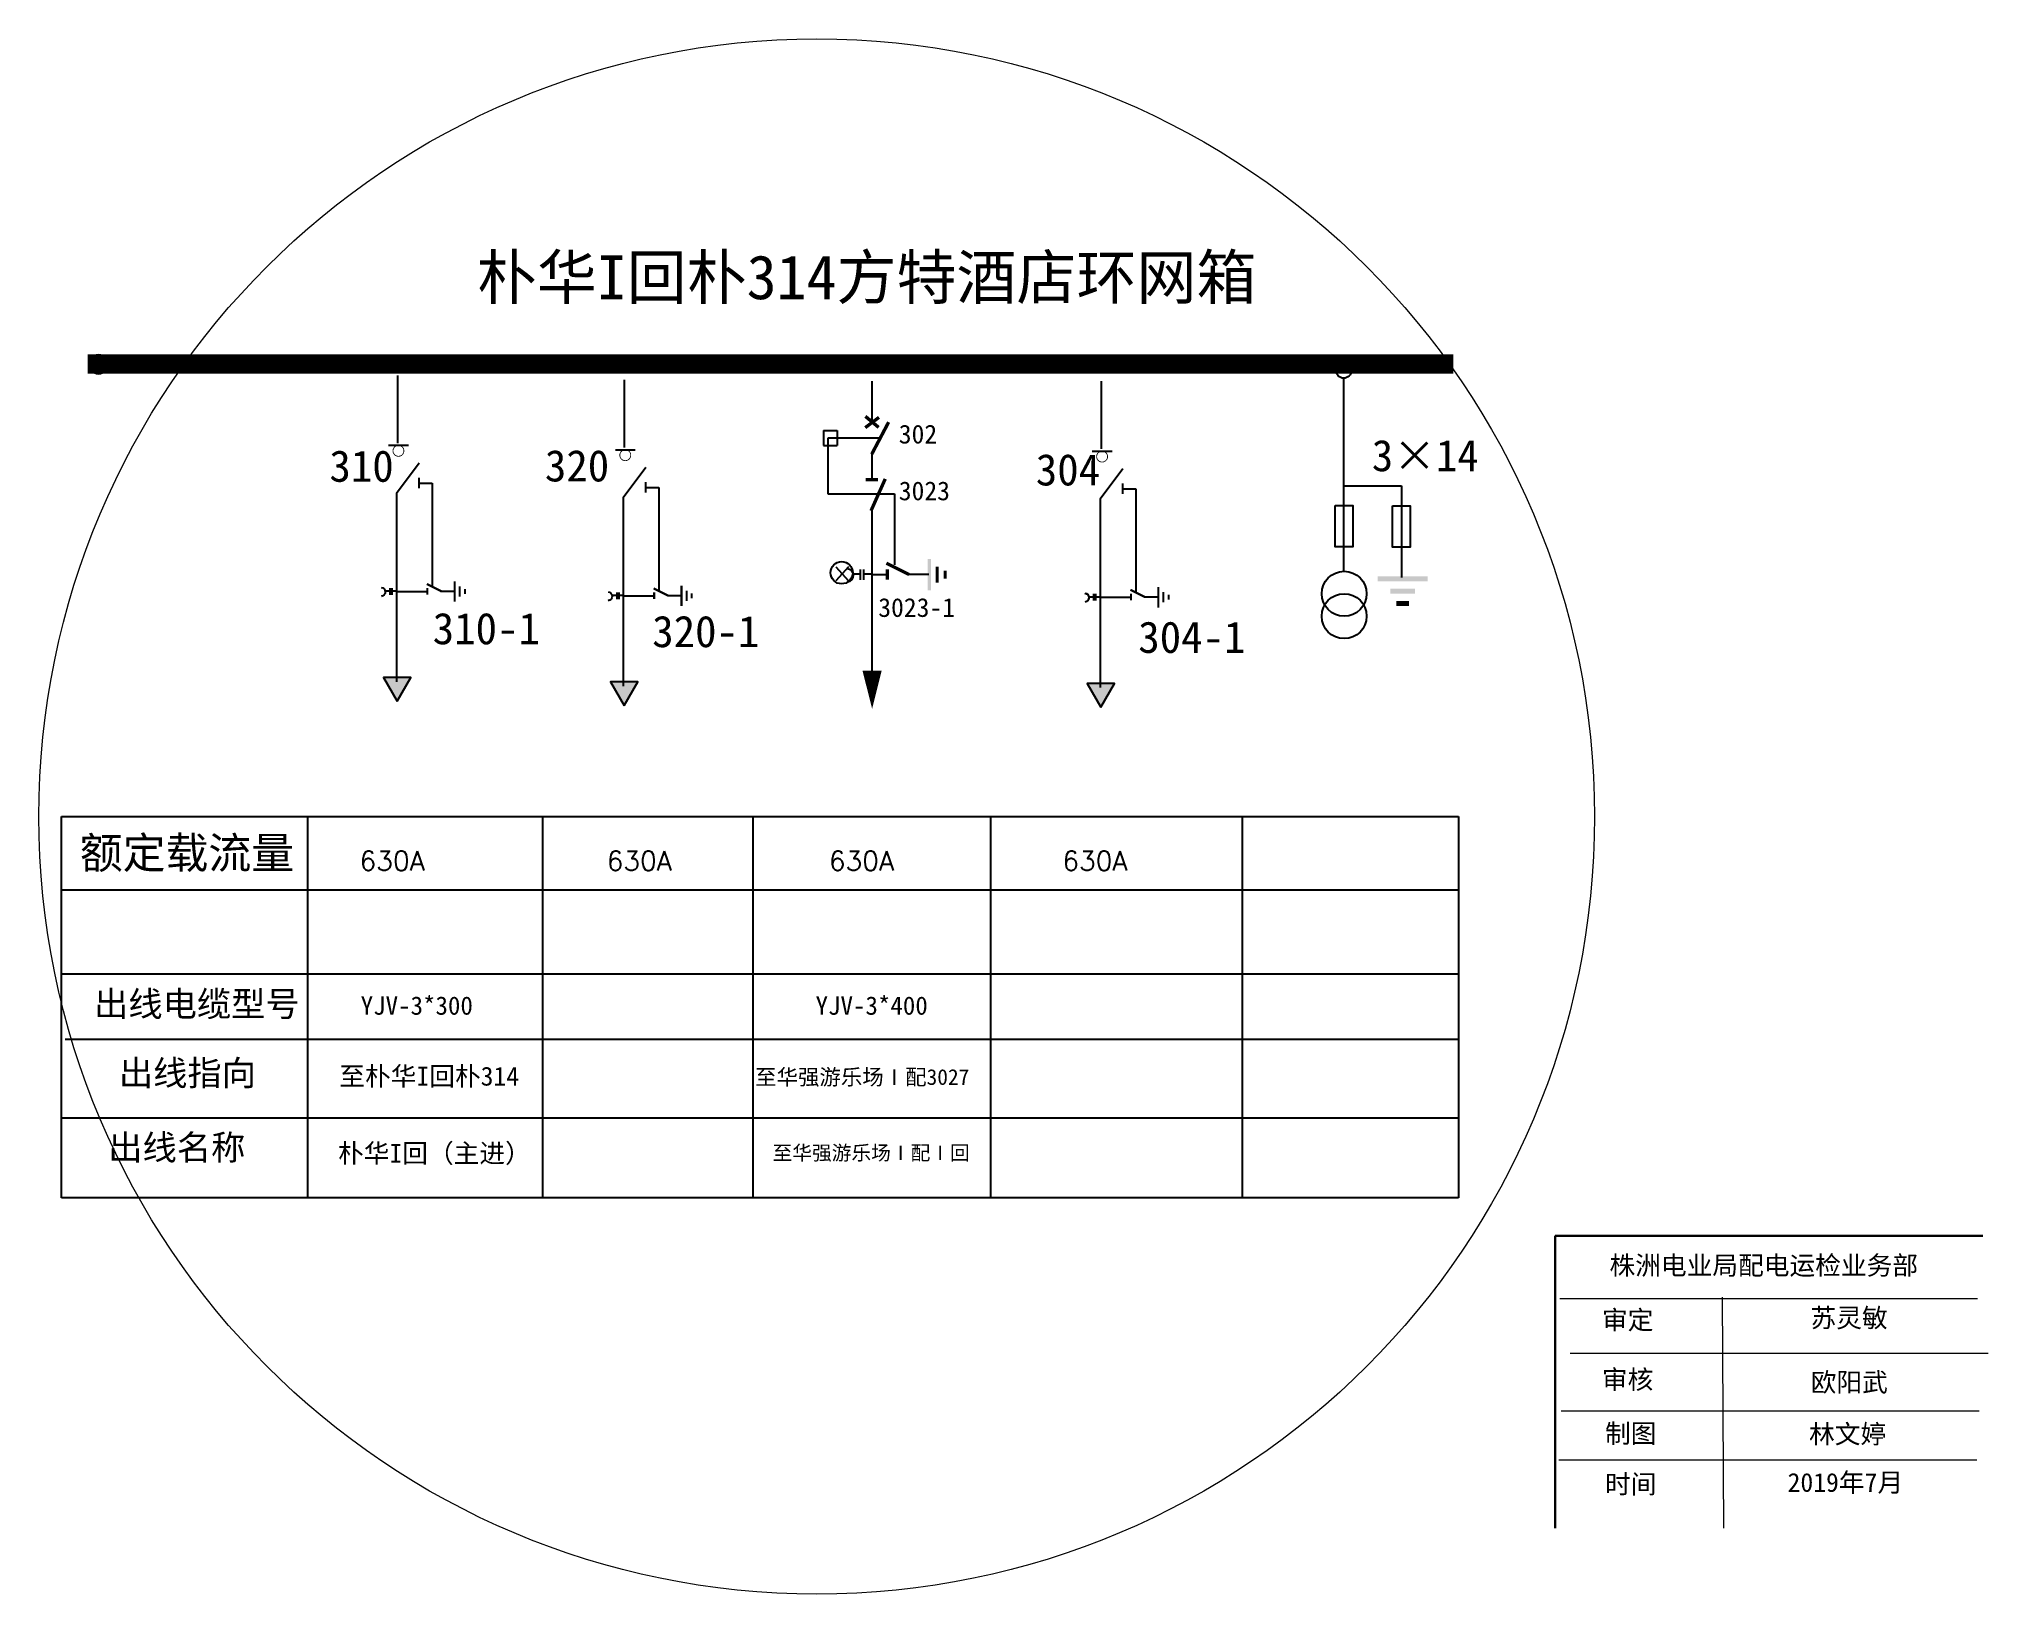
# Model space of a CAD drawing. Extents: x 5982618 to 11968126, y 2918473 to 5833517.
# Drawn here: x 5982617.8 to 5982927.9, y 2918473 to 2918720.5 of the extents above; entities outside this region: 1.
import ezdxf

# ---------------------------------------------------------------- set-up
doc = ezdxf.new("R2010")
doc.units = 0
doc.header["$LTSCALE"] = 4
doc.header["$MEASUREMENT"] = 0
doc.layers.get('0').update_dxf_attribs({"linetype": 'CONTINUOUS'})
doc.layers.add('1', color=252, linetype='CONTINUOUS')
doc.layers.add('2', color=7, linetype='CONTINUOUS')
doc.styles.add('DXFS', font='', dxfattribs={"width": 0.7})
doc.styles.add('HZ', font='', dxfattribs={"width": 0.75})
doc.styles.add('KaiTi_txtstyle_3.00_1_0', font='', dxfattribs={"height": 3})
doc.styles.get("Standard").update_dxf_attribs({"font": 'SIMPLEX'})
doc.styles.add('宋体', font='simsun.ttc')
doc.styles.get('DXFS').set_extended_font_data('仿宋_GB2312')
doc.styles.get('HZ').set_extended_font_data('仿宋_GB2312')
doc.styles.get('KaiTi_txtstyle_3.00_1_0').set_extended_font_data('KaiTi', bold=True)

# ---------------------------------------------------------------- blocks, each defined once
blk = doc.blocks.new('JD')
for points in [[(-2, 0.2000000000000028), (-2, -0.2000000000000028), (2, 0.2000000000000028), (2, -0.2000000000000028)], [(1, -1.200000000000003), (1, -0.7999999999999972), (-1, -1.200000000000003), (-1, -0.7999999999999972)], [(-0.5, -1.799999999999997), (-0.5, -2.200000000000003), (0.5, -1.799999999999997), (0.5, -2.200000000000003)]]:
    blk.add_trace(points)

msp = doc.modelspace()

# ---------------------------------------------------------------- hatches: boundary and pattern name
for points in [[(5982674.791299402, 2918615.068419361), (5982676.966535623, 2918618.836039016), (5982672.616063179, 2918618.836039016)], [(5982710.882883262, 2918614.375221545), (5982713.058119484, 2918618.142841201), (5982708.70764704, 2918618.142841201)], [(5982786.758340556, 2918614.151888995), (5982788.933576778, 2918617.91950865), (5982784.583104334, 2918617.91950865)]]:
    msp.add_hatch(color=7).paths.add_polyline_path(points)

# ---------------------------------------------------------------- linework, layer by layer
at = {"color": 7}
for p, q in [((5982674.857809933, 2918656.170378055, -0.13365203657619), (5982674.857809933, 2918666.92018813, -0.13365203657619)), ((5982710.949393794, 2918655.477180239, -0.13365203657619), (5982710.949393794, 2918666.226990314, -0.13365203657619)), ((5982786.824851087, 2918655.253847688, -0.13365203657619), (5982786.824851087, 2918666.003657763, -0.13365203657619))]:
    msp.add_line(p, q, dxfattribs=at)
for p, q in [((5982750.279568081, 2918666.053202121, -0.13365203657619), (5982750.279568081, 2918659.432632037, -0.13365203657619)), ((5982673.417505086, 2918655.813146597, -0.13365203657619), (5982676.56295422, 2918655.813146597, -0.13365203657619)), ((5982742.615369448, 2918658.182773977, -0.13365203657619), (5982742.615369448, 2918655.792322726, -0.13365203657619)), ((5982742.615369448, 2918658.182773977, -0.13365203657619), (5982744.770323557, 2918658.182773977, -0.13365203657619)), ((5982742.615369448, 2918655.792322726, -0.13365203657619), (5982744.770323557, 2918655.792322726, -0.13365203657619)), ((5982751.357256707, 2918656.936601747, -0.13365203657619), (5982743.300738344, 2918656.936601747, -0.13365203657619)), ((5982743.300738344, 2918656.936601747, -0.13365203657619), (5982743.300738344, 2918648.103579971, -0.13365203657619)), ((5982744.770323557, 2918658.182773977, -0.13365203657619), (5982744.770323557, 2918655.792322726, -0.13365203657619)), ((5982709.509088948, 2918655.119948781, -0.13365203657619), (5982712.654538081, 2918655.119948781, -0.13365203657619)), ((5982750.279568081, 2918654.532175722, -0.13365203657619), (5982750.279568081, 2918650.501892071, -0.13365203657619)), ((5982785.384546242, 2918654.89661623, -0.13365203657619), (5982788.529995374, 2918654.89661623, -0.13365203657619)), ((5982678.207009344, 2918650.630961556, -0.13365203657619), (5982678.207009344, 2918649.000044598, -0.13365203657619)), ((5982678.244385625, 2918649.808157573, -0.13365203657619), (5982680.33374007, 2918649.808157573, -0.13365203657619)), ((5982680.33374007, 2918649.808157573, -0.13365203657619), (5982680.33374007, 2918633.31387233, -0.13365203657619)), ((5982714.298593206, 2918649.93776374, -0.13365203657619), (5982714.298593206, 2918648.306846782, -0.13365203657619)), ((5982714.335969487, 2918649.114959758, -0.13365203657619), (5982716.425323931, 2918649.114959758, -0.13365203657619)), ((5982716.425323931, 2918649.114959758, -0.13365203657619), (5982716.425323931, 2918632.620674514, -0.13365203657619)), ((5982790.1740505, 2918649.714431189, -0.13365203657619), (5982790.1740505, 2918648.083514231, -0.13365203657619)), ((5982743.300738344, 2918648.103579971, -0.13365203657619), (5982753.928486413, 2918648.103579971, -0.13365203657619)), ((5982750.279568081, 2918646.047884332, -0.13365203657619), (5982750.279568081, 2918619.763923542, -0.13365203657619)), ((5982753.928486413, 2918648.103579971, -0.13365203657619), (5982753.928486413, 2918636.797253959, -0.13365203657619)), ((5982790.211426781, 2918648.891627207, -0.13365203657619), (5982792.300781224, 2918648.891627207, -0.13365203657619)), ((5982792.300781224, 2918648.891627207, -0.13365203657619), (5982792.300781224, 2918632.397341963, -0.13365203657619)), ((5982750.279568081, 2918635.255481447, -0.13365203657619), (5982752.765862738, 2918635.255481447, -0.13365203657619)), ((5982756.011859645, 2918635.32450262, -0.13365203657619), (5982759.395981807, 2918635.32450262, -0.13365203657619)), ((5982674.791836965, 2918632.569472155, -0.13365203657619), (5982679.577594499, 2918632.569472155, -0.13365203657619)), ((5982681.688721462, 2918632.614362048, -0.13365203657619), (5982683.889682132, 2918632.614362048, -0.13365203657619)), ((5982710.883420826, 2918631.876274339, -0.13365203657619), (5982715.669178359, 2918631.876274339, -0.13365203657619)), ((5982717.780305323, 2918631.921164233, -0.13365203657619), (5982719.981265994, 2918631.921164233, -0.13365203657619)), ((5982786.758878119, 2918631.652941789, -0.13365203657619), (5982791.544635653, 2918631.652941789, -0.13365203657619)), ((5982793.655762617, 2918631.697831682, -0.13365203657619), (5982795.856723287, 2918631.697831682, -0.13365203657619))]:
    msp.add_line(p, q)
at = {"color": 0}
for p, q in [((5982825.357252826, 2918651.862419215, -0.13365203657619), (5982825.357252826, 2918635.764433834, -0.13365203657619)), ((5982825.357252826, 2918649.380876882, -0.13365203657619), (5982834.591540814, 2918649.380876882, -0.13365203657619)), ((5982834.591540814, 2918649.380876882, -0.13365203657619), (5982834.591540814, 2918634.757292826, -0.13365203657619)), ((5982674.646572883, 2918648.194745221, -0.13365203657619), (5982674.646572883, 2918618.173599758, -0.13365203657619)), ((5982710.738156745, 2918647.501547405, -0.13365203657619), (5982710.738156745, 2918617.480401943, -0.13365203657619)), ((5982786.613614039, 2918647.278214855, -0.13365203657619), (5982786.613614039, 2918617.257069392, -0.13365203657619)), ((5982660.513959328, 2918596.732105355, -0.13365203657619), (5982660.513959328, 2918536.04461345, -0.13365203657619)), ((5982697.885385318, 2918596.732105355, -0.13365203657619), (5982697.885385318, 2918536.04461345, -0.13365203657619)), ((5982731.383337027, 2918596.732105355, -0.13365203657619), (5982731.383337027, 2918536.04461345, -0.13365203657619)), ((5982769.17458347, 2918596.732105355, -0.13365203657619), (5982769.17458347, 2918536.04461345, -0.13365203657619)), ((5982621.339737403, 2918585.063483895, -0.13365203657619), (5982660.680624433, 2918585.063483895, -0.13365203657619)), ((5982660.513959328, 2918585.063483895, -0.13365203657619), (5982690.075948287, 2918585.063483895, -0.13365203657619)), ((5982689.289890684, 2918585.063483895, -0.13365203657619), (5982843.650107864, 2918585.063483895, -0.13365203657619)), ((5982621.339737403, 2918571.679917931, -0.13365203657619), (5982660.680624433, 2918571.679917931, -0.13365203657619)), ((5982660.513959328, 2918571.679917931, -0.13365203657619), (5982690.075948287, 2918571.679917931, -0.13365203657619)), ((5982689.289890684, 2918571.679917931, -0.13365203657619), (5982843.650107864, 2918571.679917931, -0.13365203657619)), ((5982621.339737403, 2918548.755171265, -0.13365203657619), (5982660.680624433, 2918548.755171265, -0.13365203657619)), ((5982660.513959328, 2918548.755171265, -0.13365203657619), (5982690.075948287, 2918548.755171265, -0.13365203657619)), ((5982689.289890684, 2918548.755171265, -0.13365203657619), (5982843.650107864, 2918548.755171265, -0.13365203657619))]:
    msp.add_line(p, q, dxfattribs=at)
at = {"linetype": 'Continuous'}
for p, q in [((5982746.613640286, 2918636.486191874, -0.13365203657619), (5982744.547757012, 2918634.263824236, -0.13365203657619)), ((5982744.547757012, 2918636.486191874, -0.13365203657619), (5982746.613640286, 2918634.263824236, -0.13365203657619))]:
    msp.add_line(p, q, dxfattribs=at)
at = {"color": 0, "const_width": 3.09725637384213, "elevation": -0.13365203657619}
msp.add_lwpolyline([(5982625.529023278, 2918668.743700981), (5982842.817534578, 2918668.743700981)], dxfattribs=at)
at = {"elevation": -0.13365203657619}
for points, const_width in [([(5982749.25444001, 2918658.629309742), (5982751.443325003, 2918660.269944259)], 0.5387385273787569), ([(5982749.273983914, 2918660.426195088), (5982751.384693289, 2918658.668372044)], 0.5387385273787569), ([(5982750.279568081, 2918654.394134996), (5982752.973053289, 2918659.501651592)], 0.5387385273787569), ([(5982673.417505086, 2918655.813146597), (5982676.56295422, 2918655.813146597)], 0.26730407315238), ([(5982709.509088948, 2918655.119948781), (5982712.654538081, 2918655.119948781)], 0.26730407315238), ([(5982785.384546242, 2918654.89661623), (5982788.529995374, 2918654.89661623)], 0.26730407315238), ([(5982749.312867723, 2918650.359280858), (5982751.308920412, 2918650.359280858)], 0.5387385273787569), ([(5982750.169219764, 2918645.389804987), (5982752.434901707, 2918650.471445473)], 0.5387385273787569), ([(5982752.627734806, 2918637.05001413), (5982756.219050196, 2918635.255481449)], 0.5387385273787569), ([(5982679.487759049, 2918633.736597829), (5982681.823473766, 2918632.569472155)], 0.3503840152147685), ([(5982752.765862738, 2918636.083727428), (5982752.765862738, 2918634.427235467)], 0.5387385273787569), ([(5982679.577594499, 2918633.108145624), (5982679.577594499, 2918632.030798685)], 0.3503840152147685), ([(5982715.57934291, 2918633.043400013), (5982717.915057626, 2918631.876274339)], 0.3503840152147685), ([(5982715.669178359, 2918632.414947808), (5982715.669178359, 2918631.33760087)], 0.3503840152147685), ([(5982791.454800203, 2918632.820067463), (5982793.79051492, 2918631.652941789)], 0.3503840152147685), ([(5982791.544635653, 2918632.191615257), (5982791.544635653, 2918631.114268319)], 0.3503840152147685)]:
    msp.add_lwpolyline(points, dxfattribs=dict(at, const_width=const_width))
at = {"const_width": 0.13365203657619, "elevation": -0.13365203657619}
for points in [[(5982674.10672447, 2918654.937027305, 1), (5982675.844200945, 2918654.937027305, 1)], [(5982710.198308331, 2918654.243829489, 1), (5982711.935784806, 2918654.243829489, 1)], [(5982786.073765624, 2918654.020496938, 1), (5982787.8112421, 2918654.020496938, 1)]]:
    msp.add_lwpolyline(points, format="xyb", close=True, dxfattribs=at)
at = {"elevation": -0.13365203657619}
for points, format in [([(5982746.366895541, 2918636.206195833, -0.8779338838572244), (5982746.408907508, 2918634.022860851)], "xyb"), ([(5982672.247118431, 2918633.187796455, -0.8779338838572244), (5982672.274442115, 2918631.767802082)], "xyb"), ([(5982708.338702291, 2918632.49459864, -0.8779338838572244), (5982708.366025976, 2918631.074604267)], "xyb"), ([(5982784.214159586, 2918632.271266089, -0.8779338838572244), (5982784.24148327, 2918630.851271716)], "xyb"), ([(5982750.346344471, 2918619.965252306, 3.064823622421374, 0, 0), (5982750.346344471, 2918613.883255294, 0, 0, 0)], "xyseb")]:
    msp.add_lwpolyline(points, format=format, dxfattribs=at)
for points in [[(5982748.467568954, 2918635.282477065), (5982747.333207016, 2918635.282477065)], [(5982748.467568954, 2918636.038247107), (5982748.467568954, 2918634.40074509)], [(5982748.971733265, 2918636.038247107), (5982748.971733265, 2918634.40074509)], [(5982750.274153423, 2918635.282477065), (5982748.971733265, 2918635.282477065)], [(5982673.613351487, 2918632.587029527), (5982672.875586748, 2918632.587029527)], [(5982673.613351487, 2918633.078566196), (5982673.613351487, 2918632.013569909)], [(5982673.941249172, 2918633.078566196), (5982673.941249172, 2918632.013569909)], [(5982674.788315385, 2918632.587029527), (5982673.941249172, 2918632.587029527)], [(5982709.704935349, 2918631.893831711), (5982708.967170609, 2918631.893831711)], [(5982709.704935349, 2918632.385368381), (5982709.704935349, 2918631.320372093)], [(5982710.032833033, 2918632.385368381), (5982710.032833033, 2918631.320372093)], [(5982710.879899247, 2918631.893831711), (5982710.032833033, 2918631.893831711)], [(5982785.580392642, 2918631.67049916), (5982784.842627903, 2918631.67049916)], [(5982785.580392642, 2918632.16203583), (5982785.580392642, 2918631.097039543)], [(5982785.908290327, 2918632.16203583), (5982785.908290327, 2918631.097039543)], [(5982786.75535654, 2918631.67049916), (5982785.908290327, 2918631.67049916)]]:
    msp.add_lwpolyline(points, dxfattribs=at)
at = {"color": 7, "elevation": -0.13365203657619}
for points in [[(5982674.791299402, 2918615.068419361), (5982676.966535623, 2918618.836039016), (5982672.616063179, 2918618.836039016)], [(5982710.882883262, 2918614.375221545), (5982713.058119484, 2918618.142841201), (5982708.70764704, 2918618.142841201)], [(5982786.758340556, 2918614.151888995), (5982788.933576778, 2918617.91950865), (5982784.583104334, 2918617.91950865)]]:
    msp.add_lwpolyline(points, close=True, dxfattribs=at)
at = {"color": 0}
for centre, radius in [((5982627.242884306, 2918668.706339394, -0.13365203657619), 1.541829466254327), ((5982825.386556418, 2918667.717426503, -0.13365203657619), 1.214325413474429)]:
    msp.add_circle(centre, radius, dxfattribs=at)
at = {"linetype": 'Continuous'}
msp.add_circle((5982745.501241159, 2918635.533747431, -0.13365203657619), 1.775159230307394, dxfattribs=at)
at = {"layer": '1', "elevation": -0.13365203657619}
for points in [[(5982746.361480879, 2918636.233191451, -0.8779338838572243), (5982746.403492846, 2918634.049856468)], [(5982672.243596851, 2918633.205353828, -0.8779338838572243), (5982672.270920535, 2918631.785359455)], [(5982708.335180712, 2918632.512156012, -0.8779338838572243), (5982708.362504397, 2918631.092161639)], [(5982784.210638005, 2918632.288823461, -0.8779338838572243), (5982784.23796169, 2918630.868829088)]]:
    msp.add_lwpolyline(points, format="xyb", dxfattribs=at)
at = {"layer": '2', "color": 0}
for p, q in [((5982825.357252826, 2918666.496590198, -0.13365203657619), (5982825.357252826, 2918651.916410354, -0.13365203657619)), ((5982621.339737403, 2918536.04461345, -0.13365203657619), (5982621.339737403, 2918596.732105355, -0.13365203657619)), ((5982621.339737403, 2918596.732105355, -0.13365203657619), (5982660.680624433, 2918596.732105355, -0.13365203657619)), ((5982660.513959328, 2918596.732105355, -0.13365203657619), (5982690.075948287, 2918596.732105355, -0.13365203657619)), ((5982621.927619285, 2918561.280266001, -0.13365203657619), (5982660.680624433, 2918561.280266001, -0.13365203657619)), ((5982660.513959328, 2918561.280266001, -0.13365203657619), (5982690.075948287, 2918561.280266001, -0.13365203657619))]:
    msp.add_line(p, q, dxfattribs=at)
at = {"layer": '2'}
for p, q in [((5982674.646572883, 2918648.194745221, -0.13365203657619), (5982678.267291042, 2918653.029478886, -0.13365203657619)), ((5982710.738156745, 2918647.501547405, -0.13365203657619), (5982714.358874903, 2918652.33628107, -0.13365203657619)), ((5982786.613614039, 2918647.278214855, -0.13365203657619), (5982790.234332196, 2918652.112948519, -0.13365203657619)), ((5982689.289890684, 2918596.732105355, -0.13365203657619), (5982843.650107864, 2918596.732105355, -0.13365203657619)), ((5982809.21738902, 2918596.732105355, -0.13365203657619), (5982809.21738902, 2918536.04461345, -0.13365203657619)), ((5982843.650107864, 2918596.732105355, -0.13365203657619), (5982843.650107864, 2918536.04461345, -0.13365203657619)), ((5982689.289890684, 2918561.280266001, -0.13365203657619), (5982843.650107864, 2918561.280266001, -0.13365203657619)), ((5982843.650107864, 2918536.04461345, -0.13365203657619), (5982621.339737403, 2918536.04461345, -0.13365203657619))]:
    msp.add_line(p, q, dxfattribs=at)
at = {"layer": '2', "color": 7, "linetype": 'Continuous', "lineweight": 30, "ltscale": 1.284622671082616}
for p, q in [((5982927.103431985, 2918529.998645309), (5982859.022758449, 2918529.998645309)), ((5982859.022758449, 2918529.998645309), (5982859.022758449, 2918483.469641148))]:
    msp.add_line(p, q, dxfattribs=at)
at = {"layer": '2', "color": 7, "linetype": 'Continuous', "lineweight": 0, "ltscale": 1.540780002251267}
for p, q in [((5982859.754619114, 2918519.985813357), (5982926.26142535, 2918519.985813357)), ((5982885.619471237, 2918520.21471238), (5982885.836082687, 2918483.469641148)), ((5982861.406654445, 2918511.285093946), (5982927.913460681, 2918511.285093946)), ((5982859.974890492, 2918502.143831781), (5982926.481696728, 2918502.143831781)), ((5982859.644483426, 2918494.32419788), (5982926.151289661, 2918494.32419788))]:
    msp.add_line(p, q, dxfattribs=at)
at = {"layer": '2', "color": 0, "elevation": -0.13365203657619}
for points in [[(5982824.007327319, 2918646.254085988), (5982826.820174155, 2918646.254085988), (5982826.820174155, 2918639.655484506), (5982824.007327319, 2918639.655484506)], [(5982833.131700567, 2918646.176778823), (5982835.944547403, 2918646.176778823), (5982835.944547403, 2918639.578177341), (5982833.131700567, 2918639.578177341)]]:
    msp.add_lwpolyline(points, close=True, dxfattribs=at)
at = {"layer": '2', "color": 20, "linetype": 'Continuous', "lineweight": 0, "ltscale": 4.231315571814775, "true_color": 0xef4810}
msp.add_circle((5982741.541399016, 2918596.732105355, -0.13365203657619), 123.7648588991771, dxfattribs=at)
at = {"layer": '2', "color": 0}
for centre in [(5982825.461003103, 2918632.191926159, -0.13365203657619), (5982825.461003103, 2918628.621674381, -0.13365203657619)]:
    msp.add_circle(centre, 3.572425623430028, dxfattribs=at)

# ---------------------------------------------------------------- block references
at = {"rotation": 90}
for p, xscale, yscale, zscale in [((5982759.444357933, 2918635.227813071, -0.13365203657619), 1.257056561857462, 1.257056561857462, 1.257056563883766), ((5982683.921144932, 2918632.551477234, -0.13365203657619), 0.8175627019256354, 0.8175627019256354, 0.8175627021677931), ((5982720.012728793, 2918631.858279418, -0.13365203657619), 0.8175627019256354, 0.8175627019256354, 0.8175627021677931), ((5982795.888186086, 2918631.634946867, -0.13365203657619), 0.8175627019256354, 0.8175627019256354, 0.8175627021677931)]:
    msp.add_blockref('JD', p, dxfattribs=dict(at, xscale=xscale, yscale=yscale, zscale=zscale))
at = {"color": 0, "xscale": 1.980527226905208, "yscale": 1.980527226246454, "zscale": 1.980527226378205}
msp.add_blockref('JD', (5982834.771182506, 2918634.578348636, -0.13365203657619), dxfattribs=at)

# ---------------------------------------------------------------- texts
at = {"color": 7}
for s, height, style, p in [('40#～41#电缆井', 2.5, 'DXFS', (11968102.80798758, 5833514.391259871)), ('YJV-3*300', 2.916567781345838, 'HZ', (5982668.96340435, 2918565.17596771, -0.13365203657619))]:
    msp.add_text(s, height=height, dxfattribs=dict(at, style=style)).set_placement(p)
at = {"style": '宋体'}
for s, p in [('302', (5982754.588927194, 2918656.101181465, -0.13365203657619)), ('3023', (5982754.588927194, 2918647.068520256, -0.13365203657619)), ('3023-1', (5982751.325031859, 2918628.501382925, -0.13365203657619))]:
    msp.add_text(s, height=2.992991818770872, dxfattribs=at).set_placement(p)
at = {"color": 0, "style": 'HZ'}
for s, height, p in [('310', 5.015441076441352, (5982663.987200242, 2918650.010388007, -0.13365203657619)), ('320', 5.015441076441352, (5982698.277189416, 2918650.062865432, -0.13365203657619)), ('304', 5.015441076441352, (5982776.391166989, 2918649.424200825, -0.13365203657619)), ('310-1', 5.015441076441352, (5982680.427883556, 2918624.149922455, -0.13365203657619)), ('320-1', 5.015441076441352, (5982715.357378973, 2918623.686610868, -0.13365203657619)), ('304-1', 5.015441076441352, (5982792.700433091, 2918622.7741028, -0.13365203657619)), ('YJV-3*400', 2.916567781345838, (5982741.350139486, 2918565.17596771, -0.13365203657619))]:
    msp.add_text(s, height=height, dxfattribs=at).set_placement(p)
at = {"color": 0}
for p in [(5982668.797810411, 2918588.12828946, -0.13365203657619), (5982708.114466568, 2918588.12828946, -0.13365203657619), (5982743.469918109, 2918588.12828946, -0.13365203657619), (5982780.623860656, 2918588.12828946, -0.13365203657619)]:
    msp.add_text('630A', height=3.09725637384213, dxfattribs=at).set_placement(p)
at = {"layer": '2', "attachment_point": 1}
for s, insert, char_height, width in [('{\\fSimSun|b0|i0|c134|p2;朴华I回朴314方特酒店环网箱}', (5982687.432430077, 2918686.078950041), 7, 133.170355363749), ('{\\fSimSun|b0|i0|c134|p2;3×14}', (5982829.864137447, 2918656.691266851), 5, 19.47890074644238), ('{\\fSimSun|b0|i0|c134|p2;额定载流量}', (5982624.274342462, 2918593.450759829), 5, 39.2396752461791), ('{\\fSimSun|b0|i0|c134|p2;出线电缆型号}', (5982626.532705981, 2918568.906733339), 4, 35.57006879802793), ('{\\fSimSun|b0|i0|c134|p2;出线指向}', (5982630.484561016, 2918557.904139869), 4, 42.98462295159698), ('{\\fSimSun|b0|i0|c134|p2;至朴华I回朴314}', (5982665.554228934, 2918556.897742388), 3, 30.32691711373627), ('{\\fSimSun|b0|i0|c134|p2;出线名称}', (5982628.7910695, 2918546.05532275), 4, 32.46495952084661), ('{\\fSimSun|b0|i0|c134|p2;朴华I回（主进）}', (5982665.356317575, 2918544.624717518), 3, 50.92731556110084)]:
    msp.add_mtext(s, dxfattribs=dict(at, insert=insert, char_height=char_height, width=width))
at = {"layer": '2', "insert": (5982731.733876025, 2918556.513817406, -0.13365203657619), "char_height": 2.5, "attachment_point": 1}
msp.add_mtext_dynamic_manual_height_columns('{\\fSimSun|b0|i0|c134|p2;至华强游乐场Ⅰ配\\fSimSun|b0|i0|c0|p2;3027}', width=34.31042653042823, gutter_width=10, heights=[10.26659671166498], dxfattribs=at).dxf.set("width", 42.19443908147514)
at = {"layer": '2', "insert": (5982734.507258877, 2918544.343550959, -0.13365203657619), "char_height": 2.3, "attachment_point": 1}
msp.add_mtext_dynamic_manual_height_columns('{\\fSimSun|b0|i0|c134|p2;至华强游乐场Ⅰ配Ⅰ回}', width=34.31042653042823, gutter_width=10, heights=[10.26659671166498], dxfattribs=at)
at = {"layer": '2', "color": 7, "linetype": 'Continuous', "lineweight": 0, "ltscale": 2.68048407509923, "insert": (5982867.680079478, 2918526.783398025), "char_height": 3, "attachment_point": 1, "style": 'KaiTi_txtstyle_3.00_1_0'}
msp.add_mtext('株洲电业局配电运检业务部', dxfattribs=at)
at = {"layer": '2', "color": 7, "linetype": 'Continuous', "lineweight": 0, "ltscale": 3.879946153610945, "char_height": 3, "attachment_point": 1, "style": 'KaiTi_txtstyle_3.00_1_0'}
for s, insert in [('{\\fSimSun|b0|i0|c134|p2;苏灵敏}', (5982899.672289775, 2918518.428808)), ('{\\fSimSun|b0|i0|c134|p2;欧阳武}', (5982899.697917915, 2918508.186188947)), ('{\\fSimSun|b0|i0|c134|p2;林文婷^J}', (5982899.435435483, 2918499.933549981)), ('\\f\uffbfﾬￌﾣﾤ_GB2312|b0|i0|c134|p49;时间', (5982866.976778945, 2918491.972122099)), ('{\\fSimSun|b0|i0|c134|p2;2019年7月}', (5982896.020435431, 2918492.233096995))]:
    msp.add_mtext(s, dxfattribs=dict(at, insert=insert))
at = {"layer": '2', "color": 7, "linetype": 'Continuous', "lineweight": 0, "ltscale": 1.564036710187793, "char_height": 3, "attachment_point": 1, "style": 'KaiTi_txtstyle_3.00_1_0'}
for s, insert in [('\\f\uffbfﾬￌﾣﾤ_GB2312|b0|i0|c134|p49;审定', (5982866.487158022, 2918518.096732929)), ('\\f\uffbfﾬￌﾣﾤ_GB2312|b0|i0|c134|p49;审核', (5982866.470575108, 2918508.621471233)), ('\\f\uffbfﾬￌﾣﾤ_GB2312|b0|i0|c134|p49;制图', (5982866.969326695, 2918500.028610292))]:
    msp.add_mtext(s, dxfattribs=dict(at, insert=insert))

doc.saveas('drawing.dxf')
